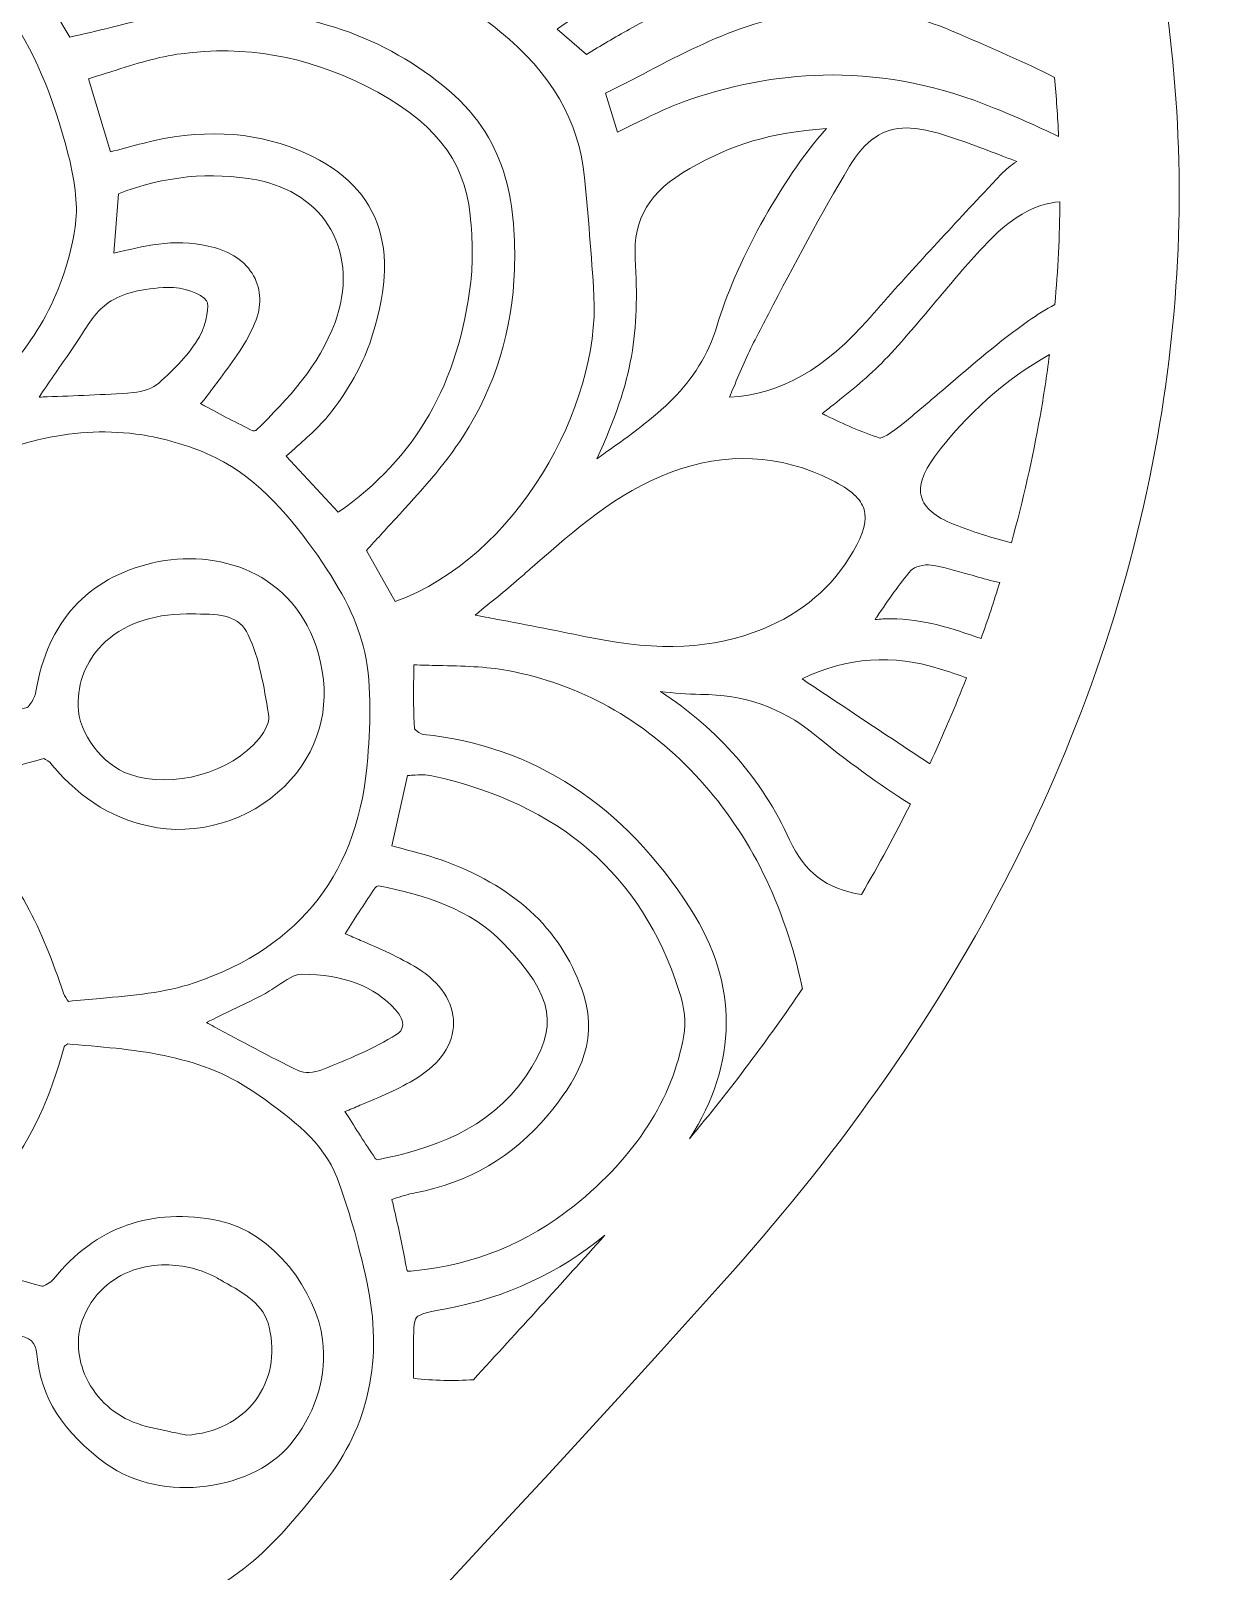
# Model space of a CAD drawing. Extents: x 49 to 10099, y -910 to -90.
# Drawn here: x 5292.7 to 5529.2, y -610.3 to -300.2 of the extents above; entities that cross this region are included whole.
import ezdxf

# ---------------------------------------------------------------- set-up
doc = ezdxf.new("R2010")
doc.units = 0
doc.header["$MEASUREMENT"] = 0
doc.layers.add('Layer 1', color=7, linetype='Continuous')

msp = doc.modelspace()

# ---------------------------------------------------------------- linework, layer by layer
at = {"layer": 'Layer 1', "lineweight": 0}
for points, knots in [([(5501.3, -225.51), (5483.53, -185.76), (5456.2, -152.06), (5422.26, -128.07), (5386.85, -103.04), (5345.94, -89.8), (5303.95, -89.8), (5255.6, -89.8), (5207.15, -107.53), (5163.84, -141.08), (5131.71, -165.95), (5102.18, -199.51), (5076, -240.85), (5049.84, -199.52), (5020.3, -165.97), (4988.17, -141.09), (4944.85, -107.54), (4896.39, -89.81), (4848.04, -89.8), (4806.06, -89.8), (4765.15, -103.03), (4729.74, -128.06), (4695.81, -152.05), (4668.47, -185.74), (4650.69, -225.49), (4647.23, -233.24), (4644.09, -241.32), (4641.38, -249.51), (4641.24, -249.81), (4641.14, -250.13), (4641.07, -250.46), (4627.51, -291.9), (4624.53, -337.37), (4632.44, -381.98), (4643.06, -441.87), (4672.02, -498.59), (4718.51, -550.55), (4872.39, -722.55), (5049.6, -886.55), (5051.38, -888.19), (5051.38, -888.19), (5074.65, -909.67), (5074.65, -909.67), (5075.03, -910.02), (5075.52, -910.2), (5076.01, -910.2), (5076.49, -910.2), (5076.98, -910.02), (5077.36, -909.67), (5077.36, -909.67), (5100.63, -888.18), (5100.63, -888.18), (5102.4, -886.55), (5279.47, -722.71), (5433.5, -550.55), (5479.98, -498.6), (5508.93, -441.89), (5519.55, -382), (5529.16, -327.81), (5522.85, -273.7), (5501.3, -225.51)], [0, 0, 0, 0, 1, 1, 1, 2, 2, 2, 3, 3, 3, 4, 4, 4, 5, 5, 5, 6, 6, 6, 7, 7, 7, 8, 8, 8, 9, 9, 9, 10, 10, 10, 11, 11, 11, 12, 12, 12, 13, 13, 13, 14, 14, 14, 15, 15, 15, 16, 16, 16, 17, 17, 17, 18, 18, 18, 19, 19, 19, 20, 20, 20, 20]), ([(5443.46, -179.22), (5446.11, -182.24), (5448.76, -185.43), (5451.36, -188.75), (5451.44, -193.2), (5451.52, -197.65), (5451.62, -202.11), (5451.67, -204.68), (5452.01, -207.24), (5452.33, -209.72), (5452.69, -212.54), (5453.04, -215.21), (5453.01, -217.88), (5452.94, -223.26), (5452.53, -228.77), (5452.13, -234.09), (5451.93, -236.75), (5451.73, -239.42), (5451.57, -242.08), (5450.6, -258.24), (5444.69, -272.31), (5433.52, -285.11), (5427.79, -291.67), (5420.39, -295.83), (5413.24, -299.86), (5410.36, -301.48), (5407.39, -303.15), (5404.59, -304.95), (5404.59, -304.95), (5398.7, -299.81), (5398.7, -299.81), (5399.58, -299.2), (5400.45, -298.61), (5401.31, -298.03), (5404.87, -295.6), (5408.23, -293.3), (5411.41, -290.72), (5414.06, -288.57), (5416.19, -285.86), (5418.24, -283.25), (5418.24, -283.25), (5418.87, -282.45), (5418.87, -282.45), (5420.19, -280.78), (5421.61, -279.11), (5423, -277.49), (5426.6, -273.26), (5430.34, -268.89), (5432.8, -263.86), (5441.83, -245.46), (5443.3, -225.07), (5443.56, -205.78), (5443.68, -196.7), (5443.59, -187.74), (5443.46, -179.22)], [0, 0, 0, 0, 1, 1, 1, 2, 2, 2, 3, 3, 3, 4, 4, 4, 5, 5, 5, 6, 6, 6, 7, 7, 7, 8, 8, 8, 9, 9, 9, 10, 10, 10, 11, 11, 11, 12, 12, 12, 13, 13, 13, 14, 14, 14, 15, 15, 15, 16, 16, 16, 17, 17, 17, 18, 18, 18, 18]), ([(5221.51, -279.03), (5228.22, -275.89), (5234.84, -273.18), (5242.02, -274.41), (5249.78, -275.74), (5255.88, -277.22), (5261.24, -279.08), (5271.18, -282.54), (5281.27, -287), (5287.79, -296.17), (5293.21, -303.8), (5297.17, -313.01), (5300.28, -325.14), (5301.79, -331.07), (5302.24, -335.83), (5301.64, -339.7), (5299.67, -352.48), (5293.79, -363.44), (5284.15, -372.29), (5281.36, -374.84), (5278.24, -376.97), (5274.94, -379.22), (5273.03, -380.52), (5271.05, -381.87), (5269.17, -383.3), (5267.89, -384.26), (5267.59, -384.39), (5265.65, -382.84), (5259.71, -378.08), (5253.26, -373.12), (5246.29, -369.13), (5242.04, -366.7), (5236.66, -365.9), (5232.45, -365.48), (5230.15, -365.25), (5227.85, -365.18), (5225.51, -365.18), (5223.8, -365.18), (5222.07, -365.22), (5220.29, -365.25), (5219.97, -365.26), (5219.65, -365.27), (5219.33, -365.27), (5219.33, -365.27), (5222.21, -362.23), (5222.21, -362.23), (5227.95, -356.16), (5233.37, -350.42), (5238.91, -344.64), (5239.61, -343.91), (5240.09, -343.54), (5241.89, -344.41), (5255.12, -350.87), (5270.3, -345.33), (5277.86, -336.84), (5285.98, -327.72), (5287.22, -314.03), (5280.88, -303.55), (5275.56, -294.77), (5267.76, -290.05), (5259.48, -290.6), (5247.82, -291.38), (5238.5, -296.58), (5233.23, -305.25), (5227.98, -313.9), (5227.38, -324.89), (5231.64, -334.62), (5231.87, -335.15), (5231.78, -336.47), (5231.6, -336.77), (5225.52, -342.77), (5219.31, -348.64), (5213.3, -354.33), (5212.59, -355), (5211.88, -355.67), (5211.17, -356.34), (5211.06, -354.97), (5210.96, -353.59), (5210.87, -352.24), (5210.44, -346.16), (5210, -339.88), (5208.41, -333.96), (5206.27, -325.98), (5201.32, -318.27), (5193.26, -310.37), (5191.79, -308.94), (5191.75, -308.46), (5192.94, -306.45), (5200.72, -293.35), (5210.06, -284.37), (5221.51, -279.03)], [0, 0, 0, 0, 1, 1, 1, 2, 2, 2, 3, 3, 3, 4, 4, 4, 5, 5, 5, 6, 6, 6, 7, 7, 7, 8, 8, 8, 9, 9, 9, 10, 10, 10, 11, 11, 11, 12, 12, 12, 13, 13, 13, 14, 14, 14, 15, 15, 15, 16, 16, 16, 17, 17, 17, 18, 18, 18, 19, 19, 19, 20, 20, 20, 21, 21, 21, 22, 22, 22, 23, 23, 23, 24, 24, 24, 25, 25, 25, 26, 26, 26, 27, 27, 27, 28, 28, 28, 29, 29, 29, 30, 30, 30, 30]), ([(5366.05, -398.52), (5371.13, -392.99), (5375.93, -387.77), (5379.82, -381.74), (5386.2, -371.85), (5389.75, -360.26), (5390.1, -348.23), (5390.44, -336.24), (5389.14, -322.58), (5376.91, -312.19), (5364.08, -301.3), (5348.12, -295.84), (5329.54, -296.02), (5322.62, -296.08), (5315.92, -297.74), (5308.83, -299.49), (5306.14, -300.16), (5303.38, -300.84), (5300.6, -301.43), (5300.6, -301.43), (5294.61, -291.35), (5294.61, -291.35), (5308.82, -279.97), (5325.57, -276.3), (5347.14, -279.81), (5363.31, -282.44), (5376.43, -291.64), (5387.13, -300.28), (5397.55, -308.69), (5403.13, -318.32), (5404.19, -329.71), (5404.88, -337.06), (5405.65, -345.4), (5406.1, -353.5), (5407.32, -375.73), (5390.55, -406.29), (5366.1, -415.08), (5366.1, -415.08), (5360.32, -404.85), (5360.32, -404.85), (5362.22, -402.68), (5364.16, -400.57), (5366.05, -398.52)], [0, 0, 0, 0, 1, 1, 1, 2, 2, 2, 3, 3, 3, 4, 4, 4, 5, 5, 5, 6, 6, 6, 7, 7, 7, 8, 8, 8, 9, 9, 9, 10, 10, 10, 11, 11, 11, 12, 12, 12, 13, 13, 13, 14, 14, 14, 14]), ([(5486.71, -315.72), (5475.81, -311.28), (5464.98, -309.06), (5454.05, -309.06), (5444.62, -309.06), (5435.11, -310.71), (5425.4, -314), (5421.51, -315.32), (5417.9, -317.1), (5414.07, -318.98), (5413.02, -319.5), (5411.94, -320.03), (5410.85, -320.55), (5410.85, -320.55), (5408.46, -312.74), (5408.46, -312.74), (5410.96, -311.49), (5413.44, -310.2), (5415.86, -308.94), (5422.51, -305.47), (5428.79, -302.19), (5435.51, -299.8), (5450.64, -294.41), (5464.97, -294.54), (5478.12, -300.18), (5478.12, -300.18), (5479.72, -300.87), (5479.72, -300.87), (5486.07, -303.59), (5492.62, -306.39), (5498.83, -309.57), (5499.19, -313.47), (5499.47, -317.45), (5499.65, -321.45), (5495.11, -319.29), (5490.85, -317.41), (5486.71, -315.72)], [0, 0, 0, 0, 1, 1, 1, 2, 2, 2, 3, 3, 3, 4, 4, 4, 5, 5, 5, 6, 6, 6, 7, 7, 7, 8, 8, 8, 9, 9, 9, 10, 10, 10, 11, 11, 11, 12, 12, 12, 12]), ([(5345.96, -384.19), (5348.54, -381.91), (5351.21, -379.55), (5353.36, -376.75), (5356.77, -372.31), (5359.39, -367.6), (5360.95, -363.13), (5367.72, -343.66), (5362.99, -330.91), (5346.5, -324.15), (5337.17, -320.34), (5326.65, -319.89), (5315.25, -322.83), (5313.3, -323.33), (5311.36, -323.85), (5309.45, -324.37), (5309.45, -324.37), (5308.76, -324.56), (5308.76, -324.56), (5308.76, -324.56), (5304.36, -309.81), (5304.36, -309.81), (5305.94, -309.33), (5307.51, -308.84), (5309.04, -308.35), (5313.82, -306.83), (5318.33, -305.4), (5322.97, -304.78), (5335.68, -303.07), (5348.18, -305.25), (5360.11, -311.25), (5373.61, -318.04), (5380.11, -326.05), (5381.18, -337.23), (5381.71, -342.67), (5381.75, -346.96), (5381.3, -350.73), (5378.93, -371.09), (5370.19, -386.28), (5354.62, -397.11), (5354.62, -397.11), (5344.14, -385.81), (5344.14, -385.81), (5344.75, -385.26), (5345.36, -384.72), (5345.96, -384.19)], [0, 0, 0, 0, 1, 1, 1, 2, 2, 2, 3, 3, 3, 4, 4, 4, 5, 5, 5, 6, 6, 6, 7, 7, 7, 8, 8, 8, 9, 9, 9, 10, 10, 10, 11, 11, 11, 12, 12, 12, 13, 13, 13, 14, 14, 14, 15, 15, 15, 15]), ([(5408.52, -385.05), (5407.91, -385.48), (5407.3, -385.92), (5406.68, -386.36), (5414.13, -370.23), (5415.23, -360.9), (5414.42, -346.07), (5413.97, -337.94), (5417.25, -332.51), (5425.38, -327.91), (5434.26, -322.9), (5441.24, -320.77), (5452.93, -319.85), (5443.57, -330.26), (5434.38, -347.67), (5430.91, -359.44), (5427.31, -371.7), (5418.18, -378.18), (5408.52, -385.05)], [0, 0, 0, 0, 1, 1, 1, 2, 2, 2, 3, 3, 3, 4, 4, 4, 5, 5, 5, 6, 6, 6, 6]), ([(5433.39, -373.97), (5433.67, -373.28), (5433.96, -372.6), (5434.24, -371.92), (5435.64, -368.56), (5436.96, -365.38), (5438.54, -362.37), (5438.54, -362.37), (5438.54, -362.37), (5438.54, -362.37), (5439.44, -360.65), (5440.34, -358.92), (5441.24, -357.2), (5446.4, -347.33), (5451.73, -337.12), (5457.55, -327.46), (5460.74, -322.19), (5464.24, -319.74), (5469.13, -319.74), (5471.01, -319.74), (5473.1, -320.11), (5475.46, -320.81), (5479.82, -322.11), (5484.07, -323.74), (5488.57, -325.47), (5489.45, -325.81), (5490.34, -326.15), (5491.23, -326.49), (5490.05, -327.29), (5489, -328.05), (5488.08, -329.04), (5488.08, -329.04), (5484.58, -332.78), (5484.58, -332.78), (5476.99, -340.92), (5469.13, -349.32), (5461.7, -357.87), (5452.63, -368.29), (5443.79, -373.35), (5433.39, -373.97)], [0, 0, 0, 0, 1, 1, 1, 2, 2, 2, 3, 3, 3, 4, 4, 4, 5, 5, 5, 6, 6, 6, 7, 7, 7, 8, 8, 8, 9, 9, 9, 10, 10, 10, 11, 11, 11, 12, 12, 12, 13, 13, 13, 13]), ([(5338.06, -380.63), (5337.9, -380.69), (5337.58, -380.74), (5337.42, -380.72), (5334.27, -379.18), (5331.21, -377.55), (5327.68, -375.67), (5327.41, -375.53), (5327.13, -375.39), (5326.86, -375.24), (5327.23, -374.94), (5327.57, -374.6), (5327.86, -374.19), (5328.69, -373.04), (5329.55, -371.9), (5330.41, -370.76), (5333.03, -367.27), (5335.74, -363.68), (5337.58, -359.64), (5339.13, -356.26), (5339.22, -352.95), (5337.87, -350.08), (5336.45, -347.07), (5333.53, -344.84), (5329.64, -343.81), (5329.64, -343.81), (5329.64, -343.81), (5329.64, -343.81), (5326.4, -342.94), (5322.85, -342.64), (5319.64, -342.97), (5316.52, -343.29), (5313.47, -344.01), (5310.51, -344.7), (5310.15, -344.78), (5309.79, -344.87), (5309.43, -344.95), (5309.43, -344.95), (5310.35, -333), (5310.35, -333), (5319.61, -329.41), (5328.98, -328.47), (5338.2, -330.21), (5344.89, -331.47), (5350.18, -335.02), (5353.11, -340.19), (5356.15, -345.55), (5356.45, -352.2), (5353.97, -358.91), (5350.73, -367.67), (5344.6, -374.19), (5338.06, -380.63)], [0, 0, 0, 0, 1, 1, 1, 2, 2, 2, 3, 3, 3, 4, 4, 4, 5, 5, 5, 6, 6, 6, 7, 7, 7, 8, 8, 8, 9, 9, 9, 10, 10, 10, 11, 11, 11, 12, 12, 12, 13, 13, 13, 14, 14, 14, 15, 15, 15, 16, 16, 16, 17, 17, 17, 17]), ([(5463.69, -382.19), (5459.92, -380.99), (5456.32, -379.29), (5452.83, -377.64), (5452.57, -377.52), (5452.31, -377.39), (5452.04, -377.27), (5452.8, -376.66), (5453.56, -376.05), (5454.31, -375.46), (5457.83, -372.66), (5461.47, -369.77), (5464.63, -366.45), (5468.29, -362.6), (5471.74, -358.48), (5475.08, -354.49), (5478.09, -350.9), (5481.2, -347.19), (5484.43, -343.72), (5489.9, -337.84), (5494.76, -334.96), (5499.91, -334.59), (5499.86, -341.43), (5499.52, -348.37), (5498.91, -355.27), (5497.07, -356.29), (5495.31, -357.38), (5493.67, -358.53), (5487.78, -362.66), (5482.25, -367.42), (5476.89, -372.03), (5473.92, -374.58), (5470.85, -377.21), (5467.78, -379.7), (5464.67, -382.21), (5463.66, -382.18), (5463.69, -382.19)], [0, 0, 0, 0, 1, 1, 1, 2, 2, 2, 3, 3, 3, 4, 4, 4, 5, 5, 5, 6, 6, 6, 7, 7, 7, 8, 8, 8, 9, 9, 9, 10, 10, 10, 11, 11, 11, 12, 12, 12, 12]), ([(5302.59, -361.91), (5304.39, -359.09), (5306.08, -356.43), (5308.36, -354.89), (5311.05, -353.07), (5315.28, -352), (5320.27, -351.85), (5323.35, -351.76), (5327.02, -353.01), (5328.13, -354.53), (5328.69, -355.29), (5328.24, -358.99), (5326.67, -361.76), (5324.69, -365.26), (5321.57, -368.33), (5318.48, -371.13), (5317.38, -372.12), (5315.31, -372.89), (5313.33, -373.03), (5307.42, -373.46), (5301.38, -373.68), (5296.05, -373.87), (5295.49, -373.89), (5294.94, -373.91), (5294.39, -373.93), (5296.23, -371.22), (5298.31, -368.15), (5300.44, -365.16), (5301.19, -364.11), (5301.9, -362.99), (5302.59, -361.91)], [0, 0, 0, 0, 1, 1, 1, 2, 2, 2, 3, 3, 3, 4, 4, 4, 5, 5, 5, 6, 6, 6, 7, 7, 7, 8, 8, 8, 9, 9, 9, 10, 10, 10, 10]), ([(5472.04, -394.02), (5471.42, -391.83), (5472.3, -389.13), (5474.65, -385.98), (5481.15, -377.28), (5488.93, -370.36), (5497.81, -365.37), (5497.28, -369.58), (5496.64, -373.75), (5495.92, -377.81), (5494.42, -386.26), (5492.48, -394.81), (5490.14, -403.26), (5486.2, -402.29), (5482.29, -401.03), (5478.49, -399.52), (5474.82, -398.06), (5472.65, -396.21), (5472.04, -394.02)], [0, 0, 0, 0, 1, 1, 1, 2, 2, 2, 3, 3, 3, 4, 4, 4, 5, 5, 5, 6, 6, 6, 6]), ([(5325.6, -491.89), (5319.73, -493.87), (5313.15, -494.45), (5306.77, -495), (5304.65, -495.19), (5302.47, -495.38), (5300.32, -495.62), (5299.99, -495.23), (5299.53, -494.52), (5299.34, -493.97), (5294.9, -481.17), (5290.37, -469.94), (5279.83, -462.25), (5276.32, -459.69), (5272.57, -457.68), (5268.59, -455.55), (5268.19, -455.33), (5267.78, -455.11), (5267.37, -454.89), (5267.37, -454.89), (5269.7, -454.19), (5269.7, -454.19), (5278.11, -451.68), (5286.81, -449.08), (5295.36, -446.69), (5295.75, -446.84), (5296.53, -447.39), (5296.99, -447.95), (5302.93, -455.14), (5309.88, -459.29), (5318.24, -460.64), (5327.93, -462.19), (5338.46, -458.4), (5345.07, -450.96), (5351.31, -443.95), (5353.29, -434.95), (5350.64, -425.65), (5345.88, -408.88), (5330.01, -404.38), (5317.28, -407.31), (5304.15, -410.33), (5296.03, -419.28), (5293.77, -433.19), (5293.55, -434.52), (5292.45, -436.21), (5291.97, -436.43), (5284.04, -438.61), (5276.14, -440.49), (5267.77, -442.48), (5266.62, -442.75), (5265.47, -443.03), (5264.31, -443.31), (5274.83, -429.76), (5277.35, -413.69), (5272.28, -393.08), (5272.31, -392.6), (5272.92, -391.52), (5273.29, -391.29), (5287.87, -382.89), (5300.76, -379.73), (5313.86, -381.36), (5318.43, -381.93), (5323.36, -383.29), (5328.11, -385.28), (5337.55, -389.25), (5344.23, -397.22), (5349.52, -404.49), (5354.8, -411.76), (5358.11, -418.14), (5359.63, -423.99), (5361.46, -431.06), (5361.1, -438.99), (5360.56, -446.51), (5358.94, -469.33), (5347.18, -484.59), (5325.6, -491.89)], [0, 0, 0, 0, 1, 1, 1, 2, 2, 2, 3, 3, 3, 4, 4, 4, 5, 5, 5, 6, 6, 6, 7, 7, 7, 8, 8, 8, 9, 9, 9, 10, 10, 10, 11, 11, 11, 12, 12, 12, 13, 13, 13, 14, 14, 14, 15, 15, 15, 16, 16, 16, 17, 17, 17, 18, 18, 18, 19, 19, 19, 20, 20, 20, 21, 21, 21, 22, 22, 22, 23, 23, 23, 24, 24, 24, 25, 25, 25, 25]), ([(5405.7, -422.42), (5399.23, -421.1), (5392.7, -419.84), (5386.38, -418.62), (5384.97, -418.35), (5383.58, -418.08), (5382.19, -417.81), (5382.27, -417.74), (5382.35, -417.68), (5382.43, -417.61), (5385.26, -415.33), (5388.18, -412.98), (5391.05, -410.47), (5391.92, -409.72), (5392.78, -408.95), (5393.65, -408.19), (5402.42, -400.48), (5410.71, -393.19), (5421.47, -389.12), (5432.63, -384.9), (5443.57, -385.42), (5453.99, -390.65), (5457.8, -392.57), (5459.87, -394.44), (5460.5, -396.56), (5461.12, -398.66), (5460.43, -401.35), (5458.31, -405), (5454.14, -412.18), (5448, -417.44), (5440.04, -420.64), (5430.12, -424.63), (5419.21, -425.2), (5405.7, -422.42)], [0, 0, 0, 0, 1, 1, 1, 2, 2, 2, 3, 3, 3, 4, 4, 4, 5, 5, 5, 6, 6, 6, 7, 7, 7, 8, 8, 8, 9, 9, 9, 10, 10, 10, 11, 11, 11, 11]), ([(5484.04, -422.57), (5478.31, -420.55), (5472.42, -418.56), (5465.86, -418.56), (5464.83, -418.56), (5463.77, -418.61), (5462.7, -418.72), (5462.81, -418.55), (5462.92, -418.38), (5463.04, -418.22), (5465.46, -414.68), (5467.55, -411.62), (5469.96, -408.78), (5470.5, -408.14), (5472.56, -407.54), (5473.99, -407.76), (5476.53, -408.16), (5479, -408.88), (5481.62, -409.64), (5483.21, -410.1), (5484.85, -410.58), (5486.51, -410.98), (5486.94, -411.08), (5487.37, -411.18), (5487.79, -411.28), (5486.63, -415.05), (5485.37, -418.83), (5484.04, -422.57)], [0, 0, 0, 0, 1, 1, 1, 2, 2, 2, 3, 3, 3, 4, 4, 4, 5, 5, 5, 6, 6, 6, 7, 7, 7, 8, 8, 8, 9, 9, 9, 9]), ([(5302.25, -436.12), (5302.18, -431.36), (5303.86, -427.11), (5307.09, -423.84), (5311.07, -419.8), (5317.13, -417.58), (5324.09, -417.58), (5324.68, -417.6), (5325.29, -417.6), (5325.92, -417.6), (5331.15, -417.62), (5334.71, -417.92), (5336.52, -421.8), (5338.75, -426.59), (5339.67, -432.24), (5340.56, -437.69), (5340.56, -437.69), (5340.67, -438.32), (5340.67, -438.32), (5340.81, -439.22), (5339.96, -441.09), (5338.68, -442.67), (5333.03, -449.64), (5321.32, -452.88), (5312.58, -449.89), (5307.15, -448.03), (5302.32, -441.6), (5302.25, -436.12)], [0, 0, 0, 0, 1, 1, 1, 2, 2, 2, 3, 3, 3, 4, 4, 4, 5, 5, 5, 6, 6, 6, 7, 7, 7, 8, 8, 8, 9, 9, 9, 9]), ([(5425.56, -477), (5412.08, -456), (5393.98, -444.17), (5371.75, -441.84), (5371.32, -441.79), (5370.32, -441.17), (5369.99, -440.76), (5369.74, -437.43), (5369.78, -434.11), (5369.81, -430.27), (5369.82, -429.48), (5369.83, -428.67), (5369.84, -427.84), (5371.51, -427.9), (5373.17, -427.94), (5374.78, -427.97), (5379.68, -428.07), (5384.3, -428.17), (5388.75, -429), (5403.24, -431.7), (5415.94, -438.76), (5426.49, -449.97), (5436.79, -460.93), (5443.92, -474.79), (5447.68, -491.17), (5447.81, -491.74), (5447.94, -492.36), (5448.07, -493.04), (5441.19, -503.24), (5433.57, -513.37), (5425.33, -523.29), (5435.13, -508.05), (5435.21, -492.05), (5425.56, -477)], [0, 0, 0, 0, 1, 1, 1, 2, 2, 2, 3, 3, 3, 4, 4, 4, 5, 5, 5, 6, 6, 6, 7, 7, 7, 8, 8, 8, 9, 9, 9, 10, 10, 10, 11, 11, 11, 11]), ([(5475.9, -428.69), (5477.71, -429.26), (5479.48, -429.87), (5481.11, -430.45), (5478.86, -436.22), (5476.39, -442.03), (5473.72, -447.78), (5467.99, -443.98), (5462.24, -440.15), (5456.38, -436.26), (5453.61, -434.41), (5450.82, -432.55), (5447.99, -430.67), (5457.27, -426.26), (5466.21, -425.64), (5475.9, -428.69)], [0, 0, 0, 0, 1, 1, 1, 2, 2, 2, 3, 3, 3, 4, 4, 4, 5, 5, 5, 5]), ([(5419.49, -433.2), (5422.24, -433.53), (5424.89, -433.79), (5427.53, -433.79), (5436.21, -433.81), (5443.86, -436.46), (5450.26, -441.68), (5457.17, -447.32), (5463.58, -451.99), (5469.8, -455.92), (5466.78, -461.97), (5463.48, -468.07), (5459.96, -474.09), (5452.95, -473.01), (5448.45, -469.57), (5445.49, -463.09), (5439.91, -450.88), (5431.17, -440.85), (5419.49, -433.2)], [0, 0, 0, 0, 1, 1, 1, 2, 2, 2, 3, 3, 3, 4, 4, 4, 5, 5, 5, 6, 6, 6, 6]), ([(5365.79, -535.37), (5367.29, -534.89), (5368.7, -534.43), (5370.13, -534.16), (5380.84, -532.13), (5389.81, -526.88), (5396.8, -518.55), (5402.17, -512.14), (5407.24, -504.25), (5404.04, -494.35), (5399.95, -481.73), (5390.93, -472.96), (5376.45, -467.52), (5373.48, -466.41), (5370.42, -465.62), (5367.46, -464.85), (5366.77, -464.67), (5366.08, -464.5), (5365.39, -464.31), (5365.39, -464.31), (5368.59, -450.12), (5368.59, -450.12), (5368.91, -450.11), (5369.23, -450.09), (5369.54, -450.07), (5371.05, -450), (5372.35, -449.93), (5373.47, -450.18), (5399.3, -455.89), (5415.58, -470.02), (5423.22, -493.39), (5424.33, -496.76), (5424.68, -499.97), (5424.23, -502.41), (5421.83, -515.45), (5414.59, -526.69), (5402.1, -536.77), (5392.71, -544.34), (5382.13, -548.63), (5369.77, -549.88), (5368.88, -549.97), (5368.6, -549.89), (5368.57, -549.89), (5368.57, -549.89), (5368.57, -549.89), (5368.57, -549.89), (5368.55, -549.86), (5368.38, -549.63), (5368.23, -548.74), (5367.66, -545.23), (5366.88, -541.83), (5366.05, -538.22), (5365.85, -537.32), (5365.64, -536.41), (5365.43, -535.49), (5365.55, -535.45), (5365.67, -535.41), (5365.79, -535.37)], [0, 0, 0, 0, 1, 1, 1, 2, 2, 2, 3, 3, 3, 4, 4, 4, 5, 5, 5, 6, 6, 6, 7, 7, 7, 8, 8, 8, 9, 9, 9, 10, 10, 10, 11, 11, 11, 12, 12, 12, 13, 13, 13, 14, 14, 14, 15, 15, 15, 16, 16, 16, 17, 17, 17, 18, 18, 18, 19, 19, 19, 19]), ([(5362.07, -527.23), (5360.05, -524.23), (5358.07, -521.12), (5356.33, -518.37), (5356.33, -518.37), (5355.98, -517.81), (5355.98, -517.81), (5356.98, -517.38), (5357.99, -516.96), (5358.99, -516.54), (5362.84, -514.94), (5366.83, -513.28), (5370.46, -511.04), (5375.22, -508.11), (5377.84, -504.17), (5377.84, -499.96), (5377.85, -495.77), (5375.27, -491.86), (5370.57, -488.94), (5366.94, -486.69), (5362.96, -484.98), (5359.12, -483.32), (5358.1, -482.88), (5357.06, -482.44), (5356.03, -481.98), (5356.18, -481.74), (5356.33, -481.5), (5356.48, -481.26), (5358.26, -478.46), (5360.09, -475.57), (5362.05, -472.72), (5362.16, -472.58), (5362.53, -472.37), (5362.74, -472.31), (5371.9, -474.19), (5381.28, -476.92), (5387.97, -483.99), (5398.16, -494.75), (5399.16, -500.72), (5392.43, -510.6), (5384.91, -521.65), (5373.11, -525.36), (5362.51, -527.5), (5362.36, -527.44), (5362.15, -527.32), (5362.07, -527.23)], [0, 0, 0, 0, 1, 1, 1, 2, 2, 2, 3, 3, 3, 4, 4, 4, 5, 5, 5, 6, 6, 6, 7, 7, 7, 8, 8, 8, 9, 9, 9, 10, 10, 10, 11, 11, 11, 12, 12, 12, 13, 13, 13, 14, 14, 14, 15, 15, 15, 15]), ([(5339.11, -494.48), (5340.27, -493.9), (5341.37, -493.15), (5342.43, -492.43), (5344.12, -491.28), (5345.88, -490.13), (5347.19, -490.12), (5355.78, -490.26), (5361.81, -492.53), (5366.15, -497.28), (5367.19, -498.42), (5367.71, -499.63), (5367.58, -500.61), (5367.49, -501.27), (5367.09, -501.82), (5366.35, -502.28), (5361.77, -505.13), (5356.62, -507.27), (5351.31, -509.39), (5349.77, -510), (5347.69, -510.1), (5346.67, -509.6), (5340.72, -506.69), (5334.84, -503.51), (5329.66, -500.71), (5329.12, -500.42), (5328.6, -500.13), (5328.07, -499.85), (5331.44, -498.23), (5335.25, -496.4), (5339.11, -494.48)], [0, 0, 0, 0, 1, 1, 1, 2, 2, 2, 3, 3, 3, 4, 4, 4, 5, 5, 5, 6, 6, 6, 7, 7, 7, 8, 8, 8, 9, 9, 9, 10, 10, 10, 10]), ([(5273.12, -608.48), (5272.74, -608.25), (5272.15, -607.17), (5272.17, -606.73), (5272.56, -602.25), (5273.2, -597.7), (5273.83, -593.3), (5273.83, -593.3), (5274.25, -590.31), (5274.25, -590.31), (5275.64, -580.29), (5273.45, -570.79), (5267.75, -562.08), (5267.75, -562.08), (5267.75, -562.08), (5267.75, -562.08), (5266.59, -560.3), (5265.41, -558.53), (5264.13, -556.61), (5266.4, -557.17), (5268.67, -557.73), (5270.93, -558.3), (5276.99, -559.82), (5283.26, -561.39), (5289.5, -562.67), (5292.76, -563.34), (5293.71, -564.19), (5293.92, -566.62), (5294.69, -575.31), (5299.16, -582.35), (5307.99, -588.77), (5318.97, -596.75), (5338.01, -594.3), (5345.71, -583.93), (5350.4, -577.62), (5352.28, -571.02), (5351.45, -563.77), (5350.35, -554.21), (5341.54, -542.01), (5330.66, -539.79), (5317.04, -537.02), (5305.81, -540.98), (5297.28, -551.56), (5296.72, -552.26), (5295.45, -552.94), (5294.97, -552.97), (5286.61, -550.69), (5278.16, -548.17), (5269.98, -545.72), (5269.41, -545.55), (5268.84, -545.38), (5268.26, -545.21), (5283.99, -538.13), (5293.97, -525.12), (5299.44, -504.73), (5299.58, -504.55), (5299.93, -504.29), (5300.15, -504.19), (5300.15, -504.19), (5301.08, -504.27), (5301.08, -504.27), (5314.62, -505.37), (5327.4, -506.41), (5338.72, -514.57), (5345.34, -519.34), (5351.59, -523.84), (5354.38, -531.17), (5356.65, -537.13), (5358.6, -543.94), (5360.36, -552), (5363.74, -567.49), (5360.86, -581.12), (5351.81, -592.52), (5347.42, -598.04), (5342.89, -603.75), (5337.55, -608.24), (5332.22, -612.74), (5326.9, -615.75), (5322.18, -616.95), (5305.87, -621.11), (5289.37, -618.27), (5273.12, -608.48)], [0, 0, 0, 0, 1, 1, 1, 2, 2, 2, 3, 3, 3, 4, 4, 4, 5, 5, 5, 6, 6, 6, 7, 7, 7, 8, 8, 8, 9, 9, 9, 10, 10, 10, 11, 11, 11, 12, 12, 12, 13, 13, 13, 14, 14, 14, 15, 15, 15, 16, 16, 16, 17, 17, 17, 18, 18, 18, 19, 19, 19, 20, 20, 20, 21, 21, 21, 22, 22, 22, 23, 23, 23, 24, 24, 24, 25, 25, 25, 26, 26, 26, 27, 27, 27, 27]), ([(5369.79, -565.49), (5369.8, -562.17), (5369.8, -559.98), (5370.38, -559.25), (5370.95, -558.55), (5373.01, -558.12), (5376.34, -557.5), (5388.36, -555.26), (5399.04, -550.3), (5408.29, -542.71), (5399.72, -552.23), (5390.85, -561.98), (5381.83, -571.8), (5377.9, -572.07), (5373.87, -571.97), (5369.79, -571.51), (5369.79, -571.51), (5369.79, -565.49), (5369.79, -565.49)], [0, 0, 0, 0, 1, 1, 1, 2, 2, 2, 3, 3, 3, 4, 4, 4, 5, 5, 5, 6, 6, 6, 6]), ([(5303.31, -559.25), (5305.8, -553.36), (5310.22, -550.8), (5313.49, -549.68), (5315.5, -549), (5317.66, -548.67), (5319.85, -548.67), (5323.47, -548.67), (5327.15, -549.58), (5330.29, -551.36), (5330.7, -551.59), (5331.12, -551.82), (5331.54, -552.06), (5335.7, -554.37), (5339.64, -556.55), (5340.72, -561.24), (5341.99, -566.68), (5341, -571.91), (5337.94, -575.96), (5334.8, -580.12), (5329.87, -582.59), (5324.03, -582.95), (5322.91, -582.69), (5321.77, -582.46), (5320.67, -582.24), (5318.07, -581.71), (5315.61, -581.22), (5313.33, -580.31), (5308.96, -578.57), (5305.4, -575.06), (5303.57, -570.67), (5301.96, -566.82), (5301.87, -562.66), (5303.31, -559.25)], [0, 0, 0, 0, 1, 1, 1, 2, 2, 2, 3, 3, 3, 4, 4, 4, 5, 5, 5, 6, 6, 6, 7, 7, 7, 8, 8, 8, 9, 9, 9, 10, 10, 10, 11, 11, 11, 11])]:
    msp.add_open_spline(points, degree=3, knots=knots, dxfattribs=at)

doc.saveas('drawing.dxf')
